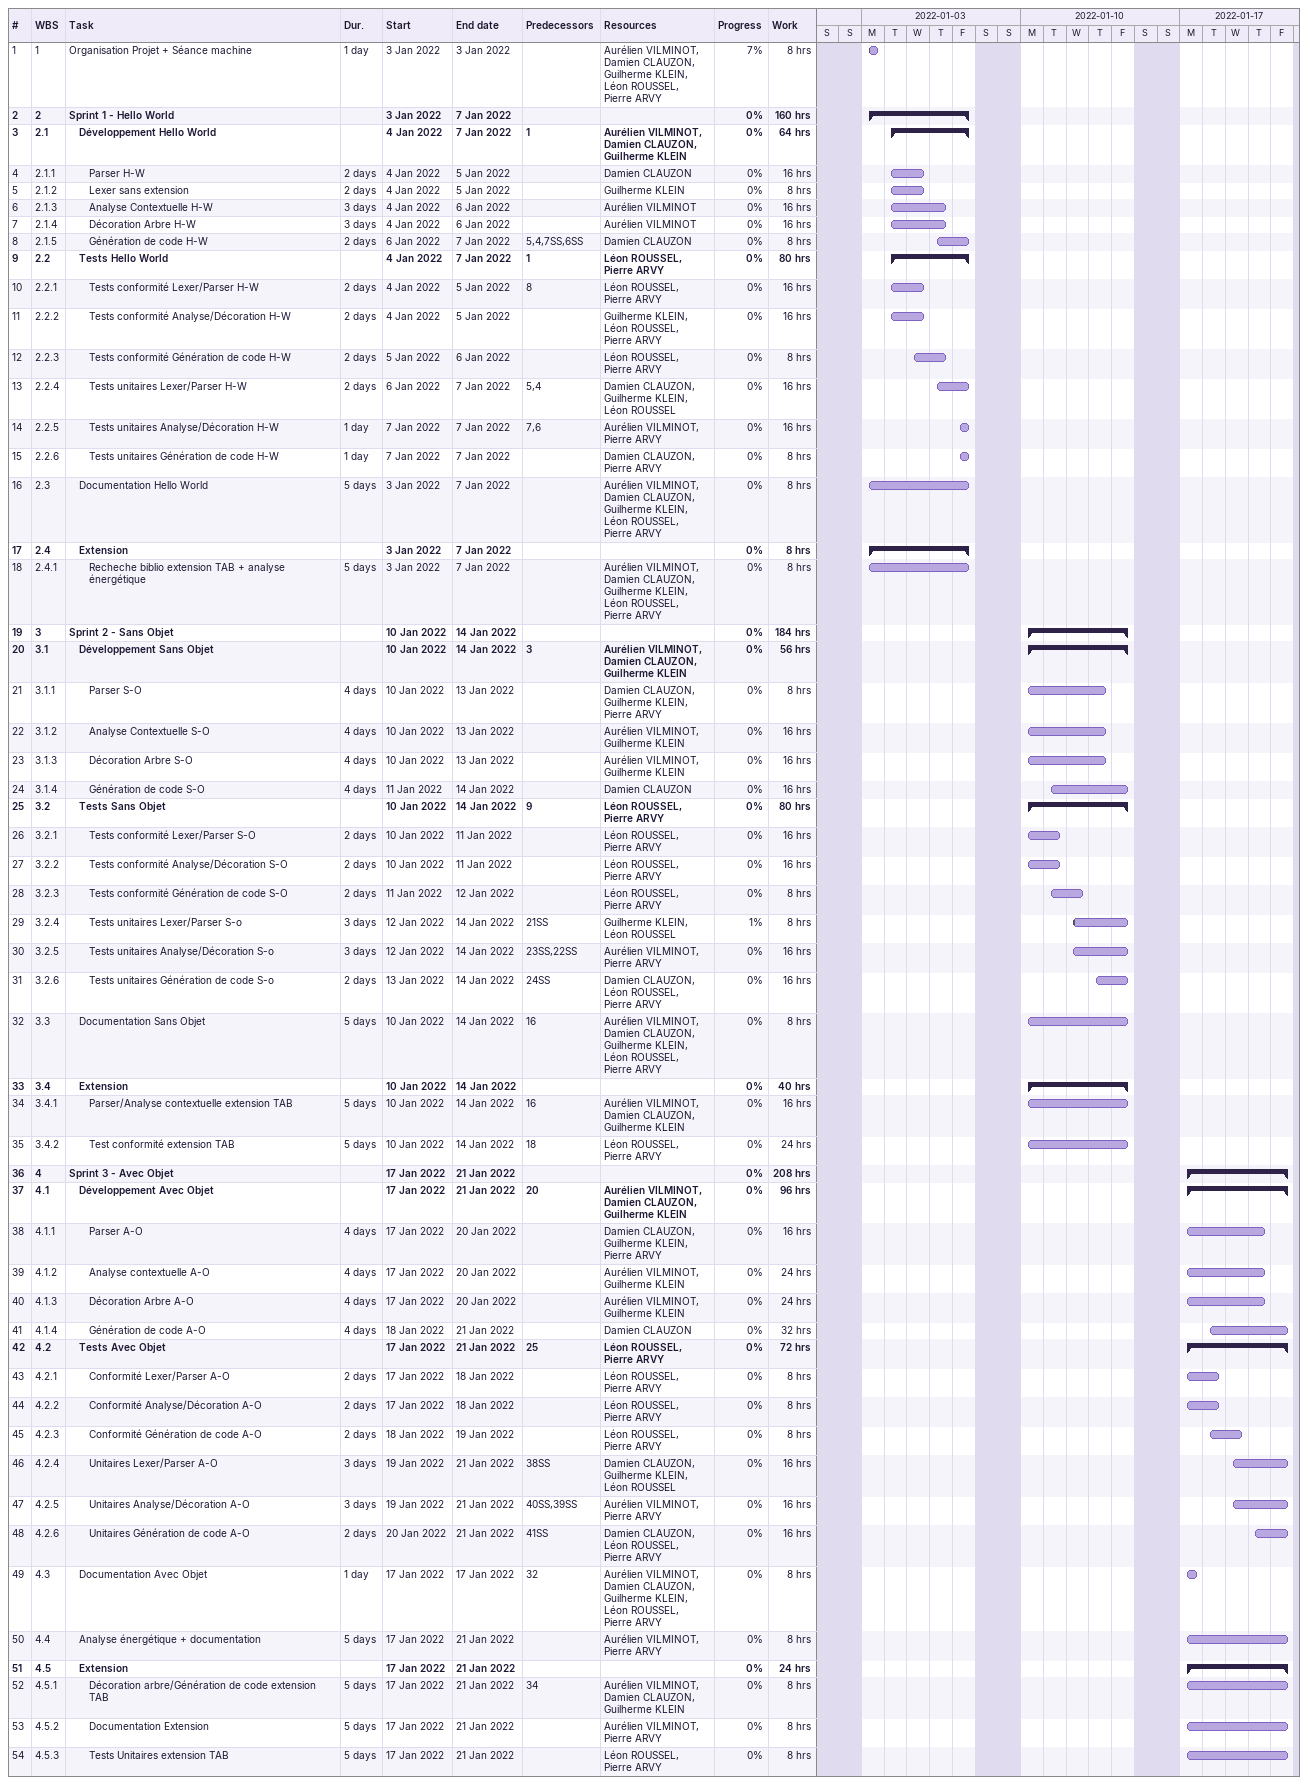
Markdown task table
| ID | WBS | Task | Duration | Start | Finish | Predecessors | Resources | % complete | Work (h) |
|---|---|---|---|---|---|---|---|---|---|
| 1 | 1 | Organisation Projet + Séance machine | 1d | 2022-01-03 | 2022-01-03 |  | Aurélien VILMINOT, Damien CLAUZON, Guilherme KLEIN, Léon ROUSSEL, Pierre ARVY | 7 | 8 |
| 2 | 2 | **Sprint 1 - Hello World** |  | 2022-01-03 | 2022-01-07 |  |  | 0 | 160 |
| 3 | 2.1 | **Développement Hello World** |  | 2022-01-04 | 2022-01-07 | 1 | Aurélien VILMINOT, Damien CLAUZON, Guilherme KLEIN | 0 | 64 |
| 4 | 2.1.1 | Parser H-W | 2d | 2022-01-04 | 2022-01-05 |  | Damien CLAUZON | 0 | 16 |
| 5 | 2.1.2 | Lexer sans extension | 2d | 2022-01-04 | 2022-01-05 |  | Guilherme KLEIN | 0 | 8 |
| 6 | 2.1.3 | Analyse Contextuelle H-W | 3d | 2022-01-04 | 2022-01-06 |  | Aurélien VILMINOT | 0 | 16 |
| 7 | 2.1.4 | Décoration Arbre H-W | 3d | 2022-01-04 | 2022-01-06 |  | Aurélien VILMINOT | 0 | 16 |
| 8 | 2.1.5 | Génération de code H-W | 2d | 2022-01-06 | 2022-01-07 | 5, 4, 7SS, 6SS | Damien CLAUZON | 0 | 8 |
| 9 | 2.2 | **Tests Hello World** |  | 2022-01-04 | 2022-01-07 | 1 | Léon ROUSSEL, Pierre ARVY | 0 | 80 |
| 10 | 2.2.1 | Tests conformité Lexer/Parser H-W | 2d | 2022-01-04 | 2022-01-05 | 8 | Léon ROUSSEL, Pierre ARVY | 0 | 16 |
| 11 | 2.2.2 | Tests conformité Analyse/Décoration H-W | 2d | 2022-01-04 | 2022-01-05 |  | Guilherme KLEIN, Léon ROUSSEL, Pierre ARVY | 0 | 16 |
| 12 | 2.2.3 | Tests conformité Génération de code H-W | 2d | 2022-01-05 | 2022-01-06 |  | Léon ROUSSEL, Pierre ARVY | 0 | 8 |
| 13 | 2.2.4 | Tests unitaires Lexer/Parser H-W | 2d | 2022-01-06 | 2022-01-07 | 5, 4 | Damien CLAUZON, Guilherme KLEIN, Léon ROUSSEL | 0 | 16 |
| 14 | 2.2.5 | Tests unitaires Analyse/Décoration H-W | 1d | 2022-01-07 | 2022-01-07 | 7, 6 | Aurélien VILMINOT, Pierre ARVY | 0 | 16 |
| 15 | 2.2.6 | Tests unitaires Génération de code H-W | 1d | 2022-01-07 | 2022-01-07 |  | Damien CLAUZON, Pierre ARVY | 0 | 8 |
| 16 | 2.3 | Documentation Hello World | 5d | 2022-01-03 | 2022-01-07 |  | Aurélien VILMINOT, Damien CLAUZON, Guilherme KLEIN, Léon ROUSSEL, Pierre ARVY | 0 | 8 |
| 17 | 2.4 | **Extension** |  | 2022-01-03 | 2022-01-07 |  |  | 0 | 8 |
| 18 | 2.4.1 | Recheche biblio extension TAB + analyse énergétique | 5d | 2022-01-03 | 2022-01-07 |  | Aurélien VILMINOT, Damien CLAUZON, Guilherme KLEIN, Léon ROUSSEL, Pierre ARVY | 0 | 8 |
| 19 | 3 | **Sprint 2 - Sans Objet** |  | 2022-01-10 | 2022-01-14 |  |  | 0 | 184 |
| 20 | 3.1 | **Développement Sans Objet** |  | 2022-01-10 | 2022-01-14 | 3 | Aurélien VILMINOT, Damien CLAUZON, Guilherme KLEIN | 0 | 56 |
| 21 | 3.1.1 | Parser S-O | 4d | 2022-01-10 | 2022-01-13 |  | Damien CLAUZON, Guilherme KLEIN, Pierre ARVY | 0 | 8 |
| 22 | 3.1.2 | Analyse Contextuelle S-O | 4d | 2022-01-10 | 2022-01-13 |  | Aurélien VILMINOT, Guilherme KLEIN | 0 | 16 |
| 23 | 3.1.3 | Décoration Arbre S-O | 4d | 2022-01-10 | 2022-01-13 |  | Aurélien VILMINOT, Guilherme KLEIN | 0 | 16 |
| 24 | 3.1.4 | Génération de code S-O | 4d | 2022-01-11 | 2022-01-14 |  | Damien CLAUZON | 0 | 16 |
| 25 | 3.2 | **Tests Sans Objet** |  | 2022-01-10 | 2022-01-14 | 9 | Léon ROUSSEL, Pierre ARVY | 0 | 80 |
| 26 | 3.2.1 | Tests conformité Lexer/Parser S-O | 2d | 2022-01-10 | 2022-01-11 |  | Léon ROUSSEL, Pierre ARVY | 0 | 16 |
| 27 | 3.2.2 | Tests conformité Analyse/Décoration S-O | 2d | 2022-01-10 | 2022-01-11 |  | Léon ROUSSEL, Pierre ARVY | 0 | 16 |
| 28 | 3.2.3 | Tests conformité Génération de code S-O | 2d | 2022-01-11 | 2022-01-12 |  | Léon ROUSSEL, Pierre ARVY | 0 | 8 |
| 29 | 3.2.4 | Tests unitaires Lexer/Parser S-o | 3d | 2022-01-12 | 2022-01-14 | 21SS | Guilherme KLEIN, Léon ROUSSEL | 1 | 8 |
| 30 | 3.2.5 | Tests unitaires Analyse/Décoration S-o | 3d | 2022-01-12 | 2022-01-14 | 23SS, 22SS | Aurélien VILMINOT, Pierre ARVY | 0 | 16 |
| 31 | 3.2.6 | Tests unitaires Génération de code S-o | 2d | 2022-01-13 | 2022-01-14 | 24SS | Damien CLAUZON, Léon ROUSSEL, Pierre ARVY | 0 | 16 |
| 32 | 3.3 | Documentation Sans Objet | 5d | 2022-01-10 | 2022-01-14 | 16 | Aurélien VILMINOT, Damien CLAUZON, Guilherme KLEIN, Léon ROUSSEL, Pierre ARVY | 0 | 8 |
| 33 | 3.4 | **Extension** |  | 2022-01-10 | 2022-01-14 |  |  | 0 | 40 |
| 34 | 3.4.1 | Parser/Analyse contextuelle extension TAB | 5d | 2022-01-10 | 2022-01-14 | 16 | Aurélien VILMINOT, Damien CLAUZON, Guilherme KLEIN | 0 | 16 |
| 35 | 3.4.2 | Test conformité extension TAB | 5d | 2022-01-10 | 2022-01-14 | 18 | Léon ROUSSEL, Pierre ARVY | 0 | 24 |
| 36 | 4 | **Sprint 3 - Avec Objet** |  | 2022-01-17 | 2022-01-21 |  |  | 0 | 208 |
| 37 | 4.1 | **Développement Avec Objet** |  | 2022-01-17 | 2022-01-21 | 20 | Aurélien VILMINOT, Damien CLAUZON, Guilherme KLEIN | 0 | 96 |
| 38 | 4.1.1 | Parser A-O | 4d | 2022-01-17 | 2022-01-20 |  | Damien CLAUZON, Guilherme KLEIN, Pierre ARVY | 0 | 16 |
| 39 | 4.1.2 | Analyse contextuelle A-O | 4d | 2022-01-17 | 2022-01-20 |  | Aurélien VILMINOT, Guilherme KLEIN | 0 | 24 |
| 40 | 4.1.3 | Décoration Arbre A-O | 4d | 2022-01-17 | 2022-01-20 |  | Aurélien VILMINOT, Guilherme KLEIN | 0 | 24 |
| 41 | 4.1.4 | Génération de code A-O | 4d | 2022-01-18 | 2022-01-21 |  | Damien CLAUZON | 0 | 32 |
| 42 | 4.2 | **Tests Avec Objet** |  | 2022-01-17 | 2022-01-21 | 25 | Léon ROUSSEL, Pierre ARVY | 0 | 72 |
| 43 | 4.2.1 | Conformité Lexer/Parser A-O | 2d | 2022-01-17 | 2022-01-18 |  | Léon ROUSSEL, Pierre ARVY | 0 | 8 |
| 44 | 4.2.2 | Conformité Analyse/Décoration A-O | 2d | 2022-01-17 | 2022-01-18 |  | Léon ROUSSEL, Pierre ARVY | 0 | 8 |
| 45 | 4.2.3 | Conformité Génération de code A-O | 2d | 2022-01-18 | 2022-01-19 |  | Léon ROUSSEL, Pierre ARVY | 0 | 8 |
| 46 | 4.2.4 | Unitaires Lexer/Parser A-O | 3d | 2022-01-19 | 2022-01-21 | 38SS | Damien CLAUZON, Guilherme KLEIN, Léon ROUSSEL | 0 | 16 |
| 47 | 4.2.5 | Unitaires Analyse/Décoration A-O | 3d | 2022-01-19 | 2022-01-21 | 40SS, 39SS | Aurélien VILMINOT, Pierre ARVY | 0 | 16 |
| 48 | 4.2.6 | Unitaires Génération de code A-O | 2d | 2022-01-20 | 2022-01-21 | 41SS | Damien CLAUZON, Léon ROUSSEL, Pierre ARVY | 0 | 16 |
| 49 | 4.3 | Documentation Avec Objet | 1d | 2022-01-17 | 2022-01-17 | 32 | Aurélien VILMINOT, Damien CLAUZON, Guilherme KLEIN, Léon ROUSSEL, Pierre ARVY | 0 | 8 |
| 50 | 4.4 | Analyse énergétique + documentation | 5d | 2022-01-17 | 2022-01-21 |  | Aurélien VILMINOT, Pierre ARVY | 0 | 8 |
| 51 | 4.5 | **Extension** |  | 2022-01-17 | 2022-01-21 |  |  | 0 | 24 |
| 52 | 4.5.1 | Décoration arbre/Génération de code extension TAB | 5d | 2022-01-17 | 2022-01-21 | 34 | Aurélien VILMINOT, Damien CLAUZON, Guilherme KLEIN | 0 | 8 |
| 53 | 4.5.2 | Documentation Extension | 5d | 2022-01-17 | 2022-01-21 |  | Aurélien VILMINOT, Pierre ARVY | 0 | 8 |
| 54 | 4.5.3 | Tests Unitaires extension TAB | 5d | 2022-01-17 | 2022-01-21 |  | Léon ROUSSEL, Pierre ARVY | 0 | 8 |
